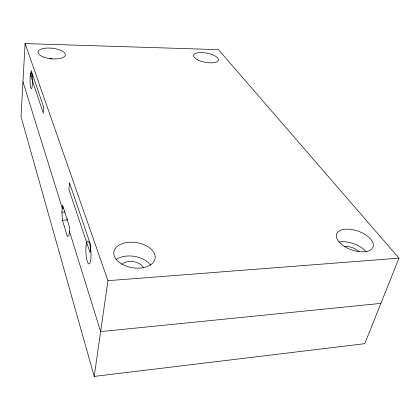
<?xml version="1.0" encoding="UTF-8"?>
<svg xmlns="http://www.w3.org/2000/svg" width="420" height="420" viewBox="0 0 420 420"><rect width="100%" height="100%" fill="white"/><g stroke="black" fill="none" stroke-linecap="round" stroke-linejoin="round"><path stroke-width="0.63" d="M25.1 43.58L21 116.582L94.201 376.42L364.77 343.67L399 258.148L218.447 49.634L25.1 43.58L107.956 280.681L94.201 376.42M30.86 76.036L31.196 70.565L43.727 107.315L43.297 113.127L30.86 76.036L32.697 76.067M61.871 212.147L62.559 204.95L69.788 228.029L69.027 235.389L67.415 236.618L62.444 220.274L61.871 212.147L64.869 212.016M380.893 303.392L100.637 331.616L69.447 231.31M107.956 280.681L399 258.148M62.444 220.274L67.252 220.043L67.163 218.794M63.535 208.105L62.249 208.163L22.953 81.779M344.08 246.619A10.92 5.749 19.8 0 1 359.006 251.848M122.257 264.112A11.765 7.376 8.9 0 1 133.849 261.671A11.765 7.376 8.9 0 1 143.525 267.965M49.859 58.695A13.645 5.418 6 0 1 52.19 58.916M338.877 242.088A19.115 10.064 19.8 0 1 366.104 251.78M116.088 259.576A20.596 12.91 8.9 0 1 150.612 265.146M69.531 183.02L68.891 189.446L90.027 252.472L90.877 245.627L69.531 183.02M198.098 60.05A12.6 4.651 10.8 0 0 218.227 60.47A12.6 4.651 10.8 0 0 201.632 52.553A12.6 4.651 10.8 0 0 198.098 60.05M341.969 244.671A19.331 9.896 19.5 0 0 372.813 247.559A19.331 9.896 19.5 0 0 349.766 229.289A19.331 9.896 19.5 0 0 341.969 244.671M120.199 263.03A20.853 12.731 9 0 0 154.607 260.19A20.853 12.731 9 0 0 128.709 242.282A20.853 12.731 9 0 0 120.199 263.03M43.869 57.157A13.755 5.297 6.2 0 0 65.294 55.183A13.755 5.297 6.2 0 0 45.796 48.148A13.755 5.297 6.2 0 0 43.869 57.157M86.126 245.427A11.419 2.515 87 0 0 88.615 263.844A11.419 2.515 87 0 0 90.584 248.451A11.419 2.515 87 0 0 86.126 245.427M30.277 75.38A8.027 1.228 89.4 0 0 31.106 88.515A8.027 1.228 89.4 0 0 32.393 78.01A8.027 1.228 89.4 0 0 30.277 75.38"/></g></svg>
